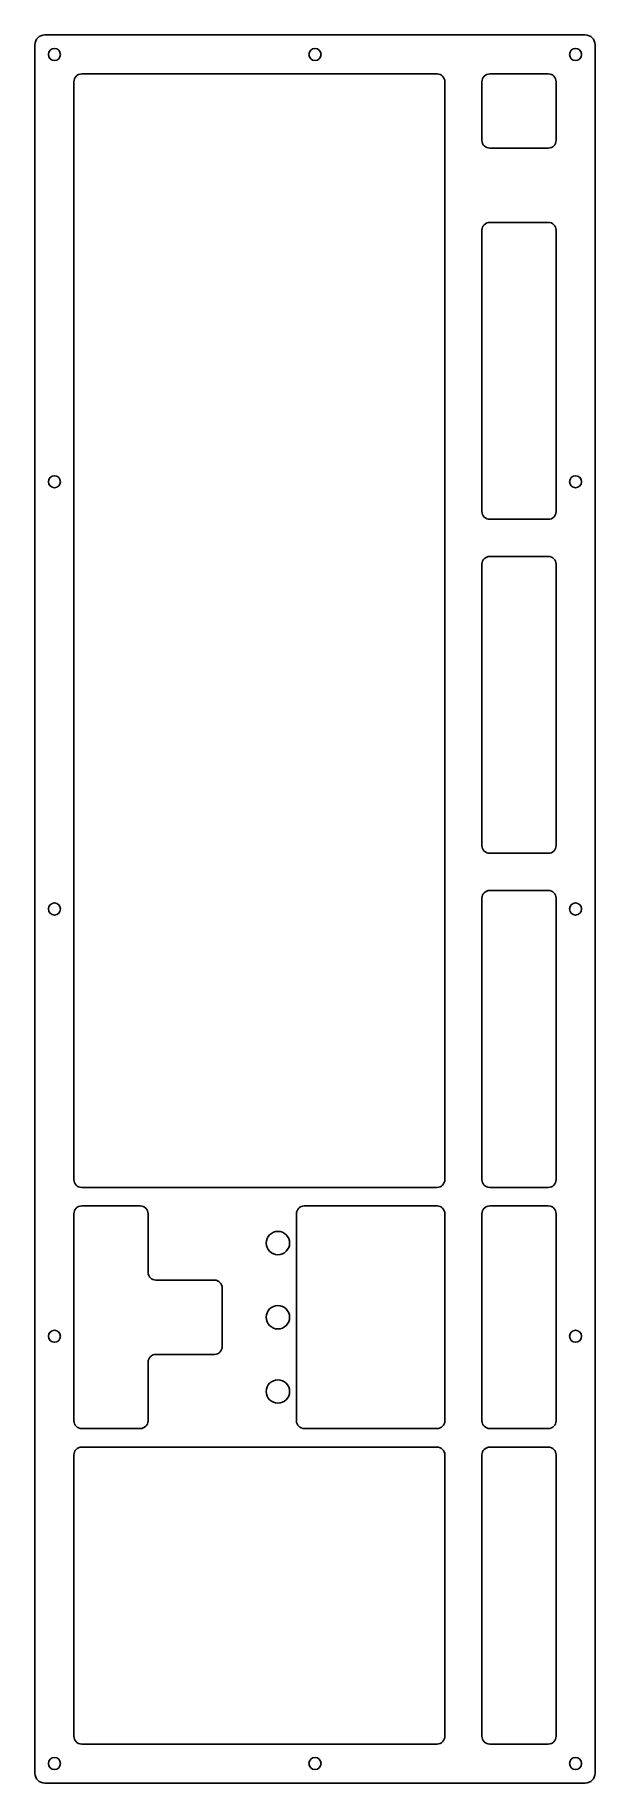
# Model space of a CAD drawing. Extents: x -144 to 0, y -449 to 0.
import ezdxf

# ---------------------------------------------------------------- set-up
doc = ezdxf.new("R2010")
doc.units = 0
doc.header["$MEASUREMENT"] = 0
doc.layers.add('VISIBLE', color=7, linetype='CONTINUOUS')

msp = doc.modelspace()

# ---------------------------------------------------------------- linework, layer by layer
at = {"layer": 'VISIBLE'}
for p, q in [((-2.5, 0), (-141.325, 0)), ((-143.825, -2.5), (-143.825, -446.125)), ((0, -2.5), (0, -446.125)), ((-133.825, -12), (-133.825, -293.75)), ((-40.575, -10), (-131.825, -10)), ((-38.575, -12), (-38.575, -293.75)), ((-29.05, -12), (-29.05, -27.05)), ((-12, -10), (-27.05, -10)), ((-10, -12), (-10, -27.05)), ((-12, -29.05), (-27.05, -29.05)), ((-12, -48.1), (-27.05, -48.1)), ((-29.05, -50.1), (-29.05, -122.3)), ((-10, -50.1), (-10, -122.3)), ((-12, -124.3), (-27.05, -124.3)), ((-12, -133.825), (-27.05, -133.825)), ((-29.05, -135.825), (-29.05, -208.025)), ((-10, -135.825), (-10, -208.025)), ((-12, -210.025), (-27.05, -210.025)), ((-12, -219.55), (-27.05, -219.55)), ((-29.05, -221.55), (-29.05, -293.75)), ((-10, -221.55), (-10, -293.75)), ((-40.575, -295.75), (-131.825, -295.75)), ((-12, -295.75), (-27.05, -295.75)), ((-116.775, -300.5125), (-131.825, -300.5125)), ((-40.575, -300.5125), (-74.675, -300.5125)), ((-12, -300.5125), (-27.05, -300.5125)), ((-133.825, -302.5125), (-133.825, -355.6625)), ((-114.775, -317.5625), (-114.775, -302.5125)), ((-76.675, -302.5125), (-76.675, -355.6625)), ((-38.575, -302.5125), (-38.575, -355.6625)), ((-29.05, -302.5125), (-29.05, -355.6625)), ((-10, -302.5125), (-10, -355.6625)), ((-97.725, -319.5625), (-112.775, -319.5625)), ((-95.725, -336.6125), (-95.725, -321.5625)), ((-114.775, -355.6625), (-114.775, -340.6125)), ((-112.775, -338.6125), (-97.725, -338.6125)), ((-131.825, -357.6625), (-116.775, -357.6625)), ((-40.575, -357.6625), (-74.675, -357.6625)), ((-12, -357.6625), (-27.05, -357.6625)), ((-40.575, -362.425), (-131.825, -362.425)), ((-12, -362.425), (-27.05, -362.425)), ((-133.825, -364.425), (-133.825, -436.625)), ((-38.575, -364.425), (-38.575, -436.625)), ((-29.05, -364.425), (-29.05, -436.625)), ((-10, -364.425), (-10, -436.625)), ((-40.575, -438.625), (-131.825, -438.625)), ((-12, -438.625), (-27.05, -438.625)), ((-2.5, -448.625), (-141.325, -448.625))]:
    msp.add_line(p, q, dxfattribs=at)
for centre, radius in [((-138.825, -5), 1.55), ((-71.9125, -5), 1.55), ((-5, -5), 1.55), ((-138.825, -114.6562), 1.55), ((-5, -114.6562), 1.55), ((-138.825, -224.3125), 1.55), ((-5, -224.3125), 1.55), ((-81.4375, -310.0375), 3), ((-81.4375, -329.0875), 3), ((-138.825, -333.9688), 1.55), ((-5, -333.9688), 1.55), ((-81.4375, -348.1375), 3), ((-138.825, -443.625), 1.55), ((-71.9125, -443.625), 1.55), ((-5, -443.625), 1.55)]:
    msp.add_circle(centre, radius, dxfattribs=at)
for centre, radius, start, end in [((-2.5, -2.5), 2.5, 0, 90), ((-141.325, -2.5), 2.5, 90, 180), ((-131.825, -12), 2, 90, 180), ((-40.575, -12), 2, 0, 90), ((-27.05, -12), 2, 90, 180), ((-12, -12), 2, 0, 90), ((-27.05, -27.05), 2, 180, 270), ((-12, -27.05), 2, 270, 0), ((-27.05, -50.1), 2, 90, 180), ((-12, -50.1), 2, 0, 90), ((-27.05, -122.3), 2, 180, 270), ((-12, -122.3), 2, 270, 0), ((-27.05, -135.825), 2, 90, 180), ((-12, -135.825), 2, 0, 90), ((-27.05, -208.025), 2, 180, 270), ((-12, -208.025), 2, 270, 0), ((-27.05, -221.55), 2, 90, 180), ((-12, -221.55), 2, 0, 90), ((-131.825, -293.75), 2, 180, 270), ((-40.575, -293.75), 2, 270, 0), ((-27.05, -293.75), 2, 180, 270), ((-12, -293.75), 2, 270, 0), ((-131.825, -302.5125), 2, 90, 180), ((-116.775, -302.5125), 2, 0, 90), ((-74.675, -302.5125), 2, 90, 180), ((-40.575, -302.5125), 2, 0, 90), ((-27.05, -302.5125), 2, 90, 180), ((-12, -302.5125), 2, 0, 90), ((-112.775, -317.5625), 2, 180, 270), ((-97.725, -321.5625), 2, 0, 90), ((-112.775, -340.6125), 2, 90, 180), ((-97.725, -336.6125), 2, 270, 0), ((-131.825, -355.6625), 2, 180, 270), ((-116.775, -355.6625), 2, 270, 0), ((-74.675, -355.6625), 2, 180, 270), ((-40.575, -355.6625), 2, 270, 0), ((-27.05, -355.6625), 2, 180, 270), ((-12, -355.6625), 2, 270, 0), ((-131.825, -364.425), 2, 90, 180), ((-40.575, -364.425), 2, 0, 90), ((-27.05, -364.425), 2, 90, 180), ((-12, -364.425), 2, 0, 90), ((-131.825, -436.625), 2, 180, 270), ((-40.575, -436.625), 2, 270, 0), ((-27.05, -436.625), 2, 180, 270), ((-12, -436.625), 2, 270, 0), ((-141.325, -446.125), 2.5, 180, 270), ((-2.5, -446.125), 2.5, 270, 0)]:
    msp.add_arc(centre, radius, start, end, dxfattribs=at)

doc.saveas('drawing.dxf')
